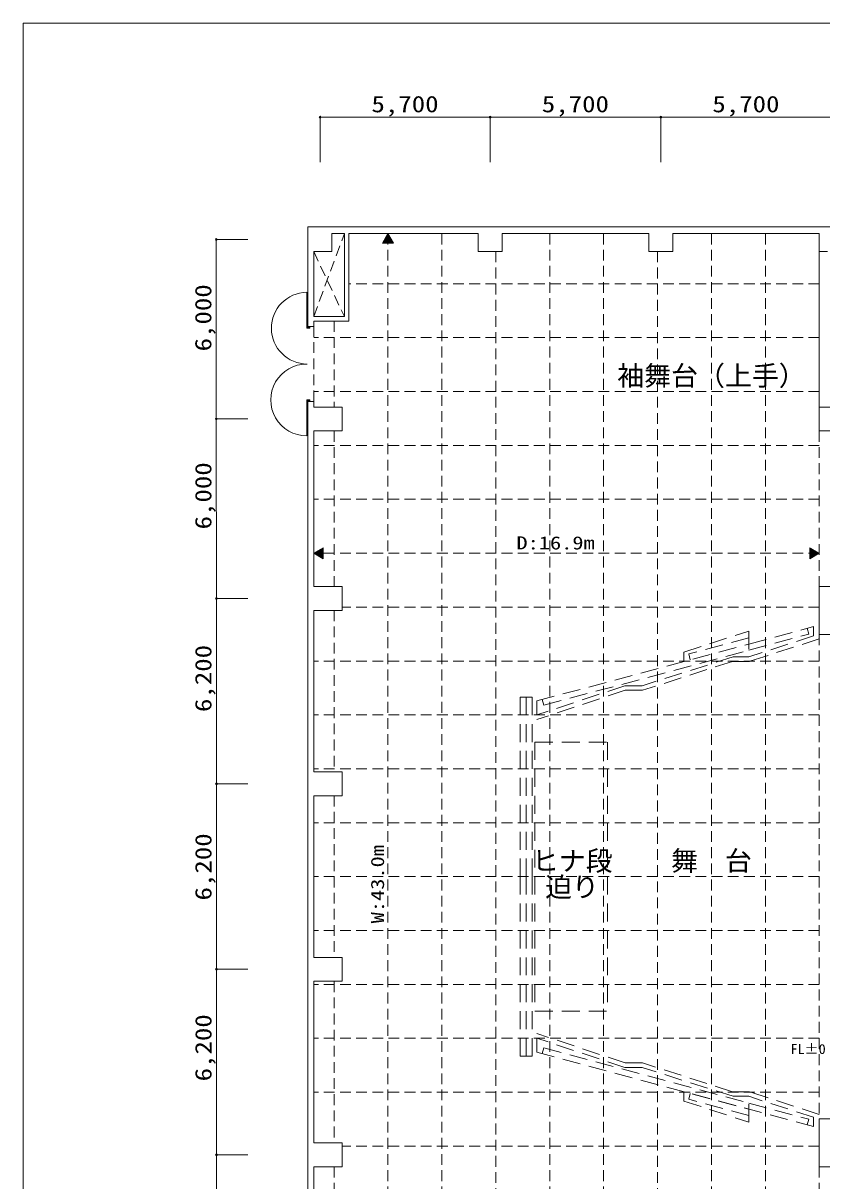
# Model space of a CAD drawing. Units: millimetres, scale not verified. Extents: x -46320 to 37680, y -29109 to 29691.
# Drawn here: x -46320 to -19622, y -9018 to 29691 of the extents above; entities that cross this region are included whole.
import ezdxf
from ezdxf.enums import TextEntityAlignment as Align

# ---------------------------------------------------------------- set-up
doc = ezdxf.new("R2010")
doc.units = ezdxf.units.MM
doc.header["$LTSCALE"] = 300
for name, pattern in [('CHAIN1', [8, 5, -1, 1, -1]), ('DASHED1', [1.8, 1.2, -0.6]), ('DASHED2', [3, 2, -1])]:
    doc.linetypes.add(name, pattern=pattern)
for name, color, linetype, lineweight in [('1-0_121', 7, 'Continuous', 9), ('1-1_122', 4, 'Continuous', 9), ('1-D', 7, 'DASHED1', 9), ('1-F', 7, 'Continuous', 9), ('F-0', 7, 'Continuous', 9)]:
    doc.layers.add(name, color=color, linetype=linetype, lineweight=lineweight)
doc.layers.add('1-A', color=7, linetype='Continuous')
doc.styles.add('HG創英角ｺﾞｼｯｸUB', font='')
doc.styles.add('ＭＳ ゴシック', font='')
doc.styles.get('HG創英角ｺﾞｼｯｸUB').set_extended_font_data('HG創英角ｺﾞｼｯｸUB')
doc.styles.get('ＭＳ ゴシック').set_extended_font_data('MS Gothic')

msp = doc.modelspace()

# ---------------------------------------------------------------- linework, layer by layer
at = {"layer": '1-0_121'}
for p, q in [((-36807, 22875.4), (-36807, 19542.9)), ((-36807, 22875.4), (-10362, 22875.4)), ((-36007, 22655.4), (-36007, 22055.4)), ((-36007, 22655.4), (-35583.2, 22655.4)), ((-36006.3, 22655.8), (-35583.2, 22655.8)), ((-35583.2, 19880.4), (-35583.2, 22655.8)), ((-35433.2, 19730.4), (-35433.2, 22655.8)), ((-35433.2, 22655.4), (-31107, 22655.4)), ((-31107, 22055.4), (-31107, 22655.4)), ((-30307, 22655.4), (-25407, 22655.4)), ((-25407, 22055.4), (-25407, 22655.4)), ((-24607, 22655.4), (-19707, 22655.4)), ((-19707, 22655.4), (-19707, 16055.4)), ((-36607, 22055.4), (-36007, 22055.4)), ((-36607, 22055.4), (-36607, 19880.4)), ((-19437, 22055.4), (-19707, 22055.4)), ((-36842, 19492.9), (-36842, 20692.8)), ((-36607, 19880.4), (-35583.2, 19880.4)), ((-36742, 19527.9), (-36842, 19527.9)), ((-36607, 19542.9), (-36807, 19542.9)), ((-36607, 19730.4), (-36607, 19542.9)), ((-35433.2, 19730.4), (-36607, 19730.4)), ((-36842, 17092.9), (-36742, 17092.9)), ((-36742, 17057.9), (-36842, 17057.9)), ((-36607, 17042.9), (-36807, 17042.9)), ((-36807, -14732.1), (-36807, 17042.9)), ((-36742, 17092.9), (-36742, 17057.9)), ((-36607, 17042.9), (-36607, 16855.4)), ((-36607, 16855.4), (-35657, 16855.4)), ((-35657, 16855.4), (-35657, 16055.4)), ((-19707, 16855.4), (-18032, 16855.4)), ((-17686.8, 16055.4), (-19707, 16055.4)), ((-19707, 9255.4), (-19707, 10855.4)), ((-19707, 10855.4), (-19107, 10855.4)), ((-36607, 10055.4), (-36607, 4655.4)), ((-36607, 10055.4), (-35657, 10055.4)), ((-19307, 9255.4), (-19707, 9255.4)), ((-36607, 3855.4), (-36607, -1544.6)), ((-35657, 3855.4), (-36607, 3855.4)), ((-35657, -1544.6), (-36607, -1544.6)), ((-35657, -2344.6), (-35657, -1544.6)), ((-36607, -2344.6), (-36607, -7744.6)), ((-35657, -2344.6), (-36607, -2344.6)), ((-19707, -6944.6), (-19707, -8544.6)), ((-19307, -6944.6), (-19707, -6944.6)), ((-36607, -7744.6), (-35657, -7744.6)), ((-35657, -8544.6), (-35657, -7744.6)), ((-36607, -8544.6), (-36607, -13744.6)), ((-36607, -8544.6), (-35657, -8544.6)), ((-19707, -8544.6), (-19107, -8544.6))]:
    msp.add_line(p, q, dxfattribs=at)
at = {"layer": '1-0_121', "linetype": 'DASHED2'}
for p, q in [((-22065.9, 8931.8), (-19900.9, 9513.9)), ((-22065.2, 9363), (-22065.2, 8501.1)), ((-20059.1, 9264.2), (-20111.1, 9457.4)), ((-19900.9, 9513.9), (-19900.9, 9203.2)), ((-29151.4, 7027), (-22066, 8931.8)), ((-19900.9, 9203.2), (-22065.1, 8501)), ((-22059.4, 8726.4), (-20059.1, 9264.2)), ((-28918.8, 6882.4), (-22059.4, 8726.4)), ((-29706.4, 7155.4), (-29307, 7155.4)), ((-29706.4, 7155.4), (-29706.4, 1155.4)), ((-29506.4, 1155.4), (-29506.4, 7155.4)), ((-29307, 7155.4), (-29307, 1155.4)), ((-28970.8, 7075.6), (-28918.8, 6882.4)), ((-29215, 5655.4), (-29215, -3344.6)), ((-29215, 5655.4), (-26791, 5655.4)), ((-26791, 5655.4), (-26791, -3344.6)), ((-29706.4, -4844.8), (-29706.4, 1155.2)), ((-29506.4, 1155.2), (-29506.4, -4844.8)), ((-29307, -4844.8), (-29307, 1155.2)), ((-29215, -3344.6), (-26791, -3344.6)), ((-28970.8, -4765), (-28918.8, -4571.9)), ((-28918.8, -4571.9), (-22059.4, -6415.9)), ((-29706.4, -4844.8), (-29307, -4844.8)), ((-29151.4, -4716.5), (-22066, -6621.2)), ((-19900.9, -7203.3), (-24231, -6039.1)), ((-22065.2, -7052.5), (-22065.2, -6190.6)), ((-19900.9, -6892.7), (-22065.1, -6190.5)), ((-22059.4, -6415.9), (-20059.1, -6953.7)), ((-20059.1, -6953.7), (-20111.1, -7146.8)), ((-19900.9, -7203.3), (-19900.9, -6892.7))]:
    msp.add_line(p, q, dxfattribs=at)
at = {"layer": '1-0_121'}
for points in [[(-31107, 22055.4), (-30307, 22055.4), (-30307, 22655.4)], [(-25407, 22055.4), (-24607, 22055.4), (-24607, 22655.4)], [(-36842, 19492.9), (-36742, 19492.9), (-36742, 19527.9)], [(-36842, 17092.9), (-36842, 17057.9), (-36842, 15892.9)], [(-36607, 10855.4), (-36607, 16055.4), (-35657, 16055.4)], [(-36607, 10855.4), (-35657, 10855.4), (-35657, 10055.4)], [(-35657, 3855.4), (-35657, 4655.4), (-36607, 4655.4)]]:
    msp.add_lwpolyline(points, dxfattribs=at)
at = {"layer": '1-0_121', "linetype": 'DASHED2'}
for points in [[(-24231, 8349.7), (-24231, 8660.3), (-22065.2, 9363)], [(-19708.9, 9105.3), (-22041.5, 8351.1), (-22611.4, 8351.1), (-25617.8, 7383.8)], [(-22065.2, 9139.1), (-24072.8, 8599.3), (-24020.8, 8406.2)], [(-22065.2, 8501.1), (-22582.1, 8501.1), (-25633, 7533.8)], [(-25633, 7533.8), (-26210.7, 7533.8), (-29151.4, 6560.7), (-29151.4, 7027)], [(-25617.8, 7383.8), (-26195.9, 7383.8), (-29151.4, 6402.7)], [(-25617.8, -5073.3), (-26195.9, -5073.3), (-29151.4, -4092.2)], [(-25633, -5223.3), (-26210.7, -5223.3), (-29151.4, -4250.2), (-29151.4, -4716.5)], [(-22065.2, -6190.6), (-22582.1, -6190.6), (-25633, -5223.3)], [(-19708.9, -6794.7), (-22041.5, -6040.6), (-22611.4, -6040.6), (-25617.8, -5073.3)], [(-24231, -6039.1), (-24231, -6349.8), (-22065.2, -7052.5)], [(-22065.2, -6828.5), (-24072.8, -6288.8), (-24020.8, -6095.6)]]:
    msp.add_lwpolyline(points, dxfattribs=at)
at = {"layer": '1-0_121'}
for centre, start, end in [((-36822, 19492.9), 90.97102, 270), ((-36842, 17092.9), 90, 270.04157)]:
    msp.add_arc(centre, 1200, start, end, dxfattribs=at)
at = {"layer": '1-1_122', "linetype": 'CHAIN1'}
for p, q in [((-36396.4, 26545.4), (-36396.6, 24870.1)), ((-30707.4, 26545.4), (-30707.4, 24870.1)), ((-25007.4, 26545.4), (-25007.4, 24870.1)), ((-39854.6, 22455.4), (-38808.1, 22455.4)), ((-39854.6, 16455.4), (-38808.1, 16455.4)), ((-38808.1, 10455.4), (-39854.6, 10455.4)), ((-39854.6, 4255.4), (-38808.1, 4255.4)), ((-38808.1, -1944.6), (-39854.6, -1944.6)), ((-39854.6, -8144.6), (-38808.1, -8144.6))]:
    msp.add_line(p, q, dxfattribs=at)
at = {"layer": '1-1_122'}
for points in [[(-36396.5, 26545.4), (-30707.4, 26545.4), (-25007.4, 26545.4), (-19307.4, 26545.4), (-12307.4, 26545.4), (-6307.4, 26545.4), (-307.4, 26545.4)], [(-39854.6, -20144.6), (-39858.2, -1944.8), (-39859.4, 4255.2), (-39862.9, 22455.4)]]:
    msp.add_lwpolyline(points, dxfattribs=at)
for centre in [(-36396.4, 26545.4), (-30707.4, 26545.4), (-25007.4, 26545.4), (-39862.9, 22455.4), (-39862.9, 16455.4), (-39861.6, 10455.4), (-39860.2, 4255.4), (-39858.8, -1944.6), (-39857.3, -8144.6)]:
    msp.add_circle(centre, 30, dxfattribs=at)
at = {"layer": '1-D'}
for p, q in [((-36607, 19880.4), (-35583.2, 22655.8)), ((-36607, 22055.4), (-35583.2, 19880.4))]:
    msp.add_line(p, q, dxfattribs=at)
at = {"layer": '1-F'}
for p, q in [((-34124.1, 22655.4), (-34307.8, 22337.2)), ((-34237, 22459.9), (-34011.2, 22459.9)), ((-34230.5, 22471.2), (-34017.7, 22471.2)), ((-34224, 22482.4), (-34024.2, 22482.4)), ((-34217.5, 22493.7), (-34030.7, 22493.7)), ((-34211, 22504.9), (-34037.2, 22504.9)), ((-34204.5, 22516.2), (-34043.7, 22516.2)), ((-34198, 22527.4), (-34050.2, 22527.4)), ((-34191.6, 22538.7), (-34056.7, 22538.7)), ((-34185.1, 22549.9), (-34063.2, 22549.9)), ((-34178.6, 22561.2), (-34069.7, 22561.2)), ((-34172.1, 22572.4), (-34076.2, 22572.4)), ((-34165.6, 22583.7), (-34082.7, 22583.7)), ((-34159.1, 22594.9), (-34089.2, 22594.9)), ((-34152.6, 22606.2), (-34095.7, 22606.2)), ((-34146.1, 22617.4), (-34102.2, 22617.4)), ((-34139.6, 22628.7), (-34108.7, 22628.7)), ((-34133.1, 22639.9), (-34115.2, 22639.9)), ((-34126.6, 22651.2), (-34121.7, 22651.2)), ((-34124.1, 22655.4), (-33940.4, 22337.2)), ((-33940.4, 22337.2), (-34307.8, 22337.2)), ((-34302, 22347.4), (-33946.3, 22347.4)), ((-34295.5, 22358.7), (-33952.8, 22358.7)), ((-34289, 22369.9), (-33959.3, 22369.9)), ((-34282.5, 22381.2), (-33965.8, 22381.2)), ((-34276, 22392.4), (-33972.3, 22392.4)), ((-34269.5, 22403.7), (-33978.8, 22403.7)), ((-34263, 22414.9), (-33985.3, 22414.9)), ((-34256.5, 22426.2), (-33991.8, 22426.2)), ((-34250, 22437.4), (-33998.3, 22437.4)), ((-34243.5, 22448.7), (-34004.8, 22448.7)), ((-36604.1, 11968.1), (-36285.9, 12151.8)), ((-36543.6, 11933.1), (-36543.6, 12003)), ((-36532.4, 11926.7), (-36532.4, 12009.5)), ((-36521.1, 11920.2), (-36521.1, 12016)), ((-36509.9, 11913.7), (-36509.9, 12022.5)), ((-36498.6, 11907.2), (-36498.6, 12029)), ((-36487.4, 11900.7), (-36487.4, 12035.5)), ((-36476.1, 11894.2), (-36476.1, 12042)), ((-36464.9, 11887.7), (-36464.9, 12048.5)), ((-36453.6, 11881.2), (-36453.6, 12055)), ((-36442.4, 11874.7), (-36442.4, 12061.5)), ((-36431.1, 11868.2), (-36431.1, 12068)), ((-36419.9, 11861.7), (-36419.9, 12074.5)), ((-36408.6, 11855.2), (-36408.6, 12081)), ((-36397.4, 11848.7), (-36397.4, 12087.5)), ((-36386.1, 11842.2), (-36386.1, 12094)), ((-36374.9, 11835.7), (-36374.9, 12100.5)), ((-36363.6, 11829.2), (-36363.6, 12107)), ((-36352.4, 11822.7), (-36352.4, 12113.5)), ((-36341.1, 11816.2), (-36341.1, 12119.9)), ((-36329.9, 11809.7), (-36329.9, 12126.4)), ((-36318.6, 11803.2), (-36318.6, 12132.9)), ((-36307.4, 11796.7), (-36307.4, 12139.4)), ((-36296.1, 11790.3), (-36296.1, 12145.9)), ((-36285.9, 12151.8), (-36285.9, 11784.4)), ((-19707, 11968.1), (-20025.2, 12151.8)), ((-20025.2, 11784.4), (-20025.2, 12151.8)), ((-20015, 12145.9), (-20015, 11790.3)), ((-20003.8, 12139.4), (-20003.8, 11796.7)), ((-19992.5, 12132.9), (-19992.5, 11803.2)), ((-19981.3, 12126.4), (-19981.3, 11809.7)), ((-19970, 12119.9), (-19970, 11816.2)), ((-19958.8, 12113.5), (-19958.8, 11822.7)), ((-19947.5, 12107), (-19947.5, 11829.2)), ((-19936.3, 12100.5), (-19936.3, 11835.7)), ((-19925, 12094), (-19925, 11842.2)), ((-19913.8, 12087.5), (-19913.8, 11848.7)), ((-19902.5, 12081), (-19902.5, 11855.2)), ((-19891.3, 12074.5), (-19891.3, 11861.7)), ((-19880, 12068), (-19880, 11868.2)), ((-19868.8, 12061.5), (-19868.8, 11874.7)), ((-19857.5, 12055), (-19857.5, 11881.2)), ((-19846.3, 12048.5), (-19846.3, 11887.7)), ((-19835, 12042), (-19835, 11894.2)), ((-19823.8, 12035.5), (-19823.8, 11900.7)), ((-19812.5, 12029), (-19812.5, 11907.2)), ((-19801.3, 12022.5), (-19801.3, 11913.7)), ((-19790, 12016), (-19790, 11920.2)), ((-19778.8, 12009.5), (-19778.8, 11926.7)), ((-19767.5, 12003), (-19767.5, 11933.1)), ((-36604.1, 11968.1), (-36285.9, 11784.4)), ((-36599.9, 11965.6), (-36599.9, 11970.6)), ((-36588.6, 11959.1), (-36588.6, 11977.1)), ((-36577.4, 11952.6), (-36577.4, 11983.5)), ((-36566.1, 11946.1), (-36566.1, 11990)), ((-36554.9, 11939.6), (-36554.9, 11996.5)), ((-19707, 11968.1), (-20025.2, 11784.4)), ((-19756.3, 11996.5), (-19756.3, 11939.6)), ((-19745, 11990), (-19745, 11946.1)), ((-19733.8, 11983.5), (-19733.8, 11952.6)), ((-19722.5, 11977.1), (-19722.5, 11959.1)), ((-19711.3, 11970.6), (-19711.3, 11965.6))]:
    msp.add_line(p, q, dxfattribs=at)
at = {"layer": '1-F', "color": 4, "linetype": 'DASHED1'}
for p, q in [((-34124.1, 22655.4), (-34124.1, -20344.6)), ((-32322, 22655.4), (-32322, -20344.6)), ((-28717.7, 22655.4), (-28717.7, -20344.6)), ((-26915.6, 22655.4), (-26915.6, -20344.6)), ((-23311.3, 22655.4), (-23311.3, -20344.6)), ((-21509.1, 22655.4), (-21509.1, -20344.6)), ((-30519.8, 22055.4), (-30519.8, -19744.6)), ((-25113.4, 22055.4), (-25113.4, -19744.6)), ((-19707, 20978.8), (-35433.2, 20978.8)), ((-36607, 17042.9), (-36607, 19542.9)), ((-35926.3, 19730.4), (-35926.3, 16855.4)), ((-19707, 19176.7), (-36607, 19176.7)), ((-19707, 17374.5), (-36607, 17374.5)), ((-35926.3, 16055.4), (-35926.3, 10855.4)), ((-19707, 16055.4), (-19707, 10855.4)), ((-19707, 15572.4), (-36607, 15572.4)), ((-19707, 13770.2), (-36607, 13770.2)), ((-19707, 11968.1), (-36607, 11968.1)), ((-19707, 10165.9), (-35657, 10165.9)), ((-35926.3, 10055.4), (-35926.3, 4655.4)), ((-19707, 9255.4), (-19707, -6944.6)), ((-19707, 8363.8), (-36607, 8363.8)), ((-19707, 6561.7), (-36607, 6561.7)), ((-19707, 4759.5), (-36607, 4759.5)), ((-35926.3, 3855.4), (-35926.3, -1544.6)), ((-19707, 2957.4), (-36607, 2957.4)), ((-19707, 1155.2), (-36607, 1155.2)), ((-19707, -646.9), (-36607, -646.9)), ((-19707, -2449), (-36607, -2449)), ((-35926.3, -2344.6), (-35926.3, -7744.6)), ((-19707, -4251.2), (-36607, -4251.2)), ((-19707, -6053.3), (-36607, -6053.3)), ((-19707, -7855.5), (-35657, -7855.5)), ((-35926.3, -8544.6), (-35926.3, -13744.6)), ((-19707, -8544.6), (-19707, -13744.6))]:
    msp.add_line(p, q, dxfattribs=at)
at = {"layer": 'F-0'}
msp.add_lwpolyline([(37680.5, 29690.8), (-46319.5, 29690.8), (-46319.5, -29109.2)], dxfattribs=at)

# ---------------------------------------------------------------- texts
at = {"layer": '1-1_122', "style": 'ＭＳ ゴシック', "width": 1.2}
for p in [(-34677, 26545.4), (-28982.4, 26545.4), (-23282.4, 26545.4)]:
    msp.add_text('5,700', height=549.9, dxfattribs=at).set_placement(p, align=Align.BOTTOM_LEFT)
for s, p in [('6,000', (-39863.6, 18715.9)), ('6,000', (-39861.6, 12763.8)), ('6,200', (-39860.2, 6657)), ('6,200', (-39858.8, 357)), ('6,200', (-39857.3, -5691.8))]:
    msp.add_text(s, height=549.9, rotation=90, dxfattribs=at).set_placement(p, align=Align.BOTTOM_LEFT)
at = {"layer": '1-A', "style": 'HG創英角ｺﾞｼｯｸUB'}
for s, p in [('袖舞台（上手）', (-26461.3, 17374.5)), ('ヒナ段', (-29312.8, 1155.2)), ('舞\u3000台', (-24661.3, 1155.2)), ('迫り', (-28875.1, 277.8))]:
    msp.add_text(s, height=659.8, dxfattribs=at).set_placement(p, align=Align.BOTTOM_LEFT)
at = {"layer": '1-F', "style": 'ＭＳ ゴシック'}
for s, height, width, p in [('D:16.9m', 439.9, 1.25, (-29831.4, 11961.2)), ('FL±0', 329.9, 1.05, (-20671.1, -4873.8))]:
    msp.add_text(s, height=height, dxfattribs=dict(at, width=width)).set_placement(p, align=Align.BOTTOM_LEFT)
at = {"layer": '1-F', "style": 'ＭＳ ゴシック', "width": 1.25}
msp.add_text('W:43.0m', height=439.9, rotation=90, dxfattribs=at).set_placement((-34124.1, -408.4), align=Align.BOTTOM_LEFT)

doc.saveas('drawing.dxf')
